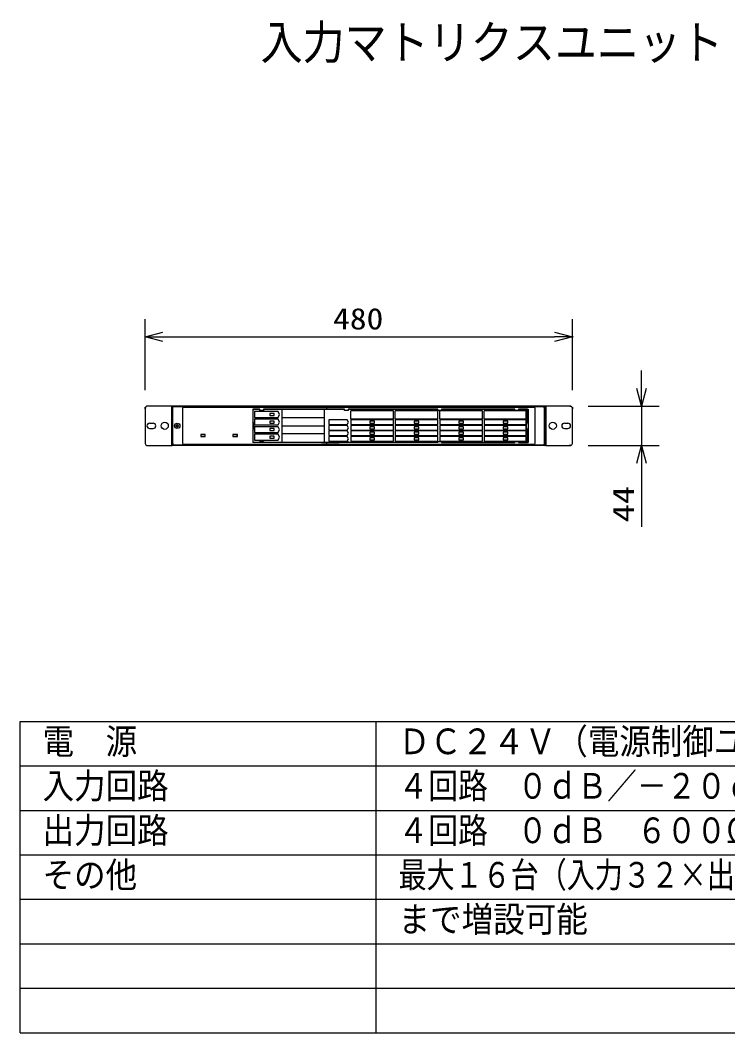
# Model space of a CAD drawing. Units: millimetres, scale not verified. Extents: x -63 to 63, y -57 to 57.
# Drawn here: x -62.5 to 17, y -56.5 to 57.3 of the extents above; entities that cross this region are included whole.
import ezdxf
from ezdxf.enums import TextEntityAlignment as Align

# ---------------------------------------------------------------- set-up
doc = ezdxf.new("R2010")
doc.units = ezdxf.units.MM
doc.header["$LTSCALE"] = 0.190236
doc.header["$PDMODE"] = 32
doc.header["$PDSIZE"] = 0.0951
for name, color, linetype in [('0-0_MOJI1', 2, 'Continuous'), ('0-2_GAIKEI', 1, 'Continuous'), ('0-3_WAKU', 3, 'Continuous'), ('0-4_DEFPOINTS', 7, 'Continuous')]:
    doc.layers.add(name, color=color, linetype=linetype)
doc.styles.add('ＭＳ ゴシック', font='')
doc.styles.get('ＭＳ ゴシック').set_extended_font_data('MS Gothic')

# ---------------------------------------------------------------- blocks, each defined once
blk = doc.blocks.new('_OPEN30')
at = {"layer": '0-4_DEFPOINTS'}
blk.add_line((0, 0), (-1, 0), dxfattribs=at)
blk.add_lwpolyline([(-1, 0.26795), (0, 0), (-1, -0.26795)], dxfattribs=at)

msp = doc.modelspace()

# ---------------------------------------------------------------- linework, layer by layer
at = {"layer": '0-2_GAIKEI', "color": 7}
for p, q in [((-48.4651, 13.725), (-48.4651, 9.725)), ((-45.4651, 13.925), (-48.2651, 13.925)), ((-3.465, 13.935), (-45.4651, 13.935)), ((-45.4651, 9.525), (-45.4651, 13.925)), ((-45.4651, 13.725), (-45.4651, 9.625)), ((-3.565, 13.835), (-3.465, 13.835)), ((-3.465, 13.925), (-3.465, 9.525)), ((-0.665, 13.925), (-3.465, 13.925)), ((-3.465, 9.625), (-3.465, 13.825)), ((-0.465, 9.725), (-0.465, 13.725)), ((-48.2651, 9.525), (-45.4651, 9.525)), ((-45.3651, 9.725), (-45.3651, 9.625)), ((-3.565, 9.515), (-45.3651, 9.515)), ((-3.465, 9.525), (-0.665, 9.525))]:
    msp.add_line(p, q, dxfattribs=at)
at = {"layer": '0-2_GAIKEI'}
for p, q in [((-45.3651, 13.825), (-45.4651, 13.825)), ((-45.3651, 13.725), (-45.4651, 13.725)), ((-44.2651, 13.695), (-44.2651, 9.755)), ((-28.065, 13.775), (-44.1851, 13.775)), ((-4.745, 13.775), (-28.065, 13.775)), ((-28.065, 13.55), (-28.065, 13.775)), ((-4.665, 9.755), (-4.665, 13.695)), ((-3.685, 13.795), (-3.685, 13.895)), ((-3.465, 13.835), (-3.685, 13.835)), ((-3.685, 13.795), (-3.585, 13.795)), ((-3.585, 9.655), (-3.585, 13.795)), ((-3.565, 13.835), (-3.565, 9.615)), ((-36.3651, 13.6), (-36.3651, 9.925)), ((-36.3651, 13.6), (-36.3651, 11.925)), ((-35.5651, 13.6), (-36.3651, 13.6)), ((-36.3651, 13.4), (-36.3651, 12.1841)), ((-35.5651, 13.55), (-36.2151, 13.55)), ((-33.5401, 13.325), (-36.1901, 13.325)), ((-35.6151, 13.55), (-35.6151, 13.6)), ((-35.5651, 13.45), (-35.5651, 13.6)), ((-35.1651, 13.45), (-35.5651, 13.45)), ((-26.065, 13.6), (-35.1651, 13.6)), ((-35.1651, 13.6), (-35.1651, 13.45)), ((-35.1151, 13.6), (-35.1151, 13.55)), ((-33.9551, 13.11), (-34.4751, 13.11)), ((-33.9551, 12.89), (-33.9551, 13.11)), ((-33.3901, 13), (-33.5401, 13.325)), ((-33.5401, 12.675), (-33.3901, 13)), ((-33.115, 13.55), (-33.115, 9.85)), ((-28.315, 12.625), (-33.115, 12.625)), ((-28.315, 9.855), (-28.315, 13.555)), ((-26.065, 13.55), (-28.315, 13.55)), ((-26.115, 13.55), (-26.115, 13.6)), ((-25.415, 13.6), (-25.665, 13.6)), ((-15.565, 13.55), (-25.665, 13.55)), ((-25.615, 13.6), (-25.615, 13.55)), ((-15.565, 13.6), (-25.415, 13.6)), ((-25.365, 12.485), (-25.365, 13.405)), ((-20.565, 13.405), (-25.365, 13.405)), ((-20.565, 12.485), (-20.565, 13.405)), ((-20.365, 12.485), (-20.365, 13.405)), ((-15.565, 13.405), (-20.365, 13.405)), ((-15.615, 13.55), (-15.615, 13.6)), ((-15.565, 13.45), (-15.565, 13.6)), ((-15.165, 13.45), (-15.565, 13.45)), ((-15.565, 12.485), (-15.565, 13.405)), ((-15.365, 12.485), (-15.365, 13.405)), ((-15.165, 13.6), (-15.165, 13.45)), ((-6.915, 13.6), (-15.165, 13.6)), ((-6.915, 13.55), (-15.165, 13.55)), ((-15.115, 13.6), (-15.115, 13.55)), ((-5.665, 13.405), (-10.365, 13.405)), ((-10.365, 12.485), (-10.365, 13.405)), ((-6.965, 13.55), (-6.965, 13.6)), ((-5.515, 13.6), (-6.515, 13.6)), ((-5.675, 13.55), (-6.515, 13.55)), ((-6.465, 13.6), (-6.465, 13.55)), ((-5.665, 12.485), (-5.665, 13.405)), ((-5.525, 12.1841), (-5.525, 13.4)), ((-5.515, 13.6), (-5.445, 13.6)), ((-5.445, 13.6), (-5.445, 9.85)), ((-3.565, 13.195), (-3.585, 13.195)), ((-3.585, 12.755), (-3.565, 12.755)), ((-3.565, 12.755), (-3.565, 13.195)), ((-47.9651, 12.025), (-47.5651, 12.025)), ((-47.9651, 11.425), (-47.5651, 11.425)), ((-36.3651, 11.525), (-36.3651, 9.85)), ((-36.1901, 12.475), (-36.1901, 11.825)), ((-33.5401, 12.475), (-36.1901, 12.475)), ((-36.1901, 11.825), (-33.5401, 11.825)), ((-33.5401, 11.625), (-36.1901, 11.625)), ((-34.4751, 12.04), (-33.9551, 12.04)), ((-33.9551, 11.41), (-34.4751, 11.41)), ((-33.9551, 12.04), (-33.9551, 12.26)), ((-33.9551, 11.19), (-33.9551, 11.41)), ((-33.3901, 12.15), (-33.5401, 12.475)), ((-33.5401, 11.825), (-33.3901, 12.15)), ((-33.3901, 11.3), (-33.5401, 11.625)), ((-33.115, 11.725), (-28.315, 11.725)), ((-27.815, 12.385), (-27.815, 11.865)), ((-25.765, 12.385), (-27.815, 12.385)), ((-27.815, 11.865), (-25.765, 11.865)), ((-25.765, 11.765), (-27.815, 11.765)), ((-27.815, 11.765), (-27.815, 11.245)), ((-25.615, 12.125), (-25.765, 12.385)), ((-25.765, 11.865), (-25.615, 12.125)), ((-25.615, 11.505), (-25.765, 11.765)), ((-25.765, 11.245), (-25.615, 11.505)), ((-20.565, 12.485), (-25.365, 12.485)), ((-25.365, 12.385), (-25.365, 11.865)), ((-20.565, 12.385), (-25.365, 12.385)), ((-25.365, 11.865), (-20.565, 11.865)), ((-25.365, 11.765), (-25.365, 11.245)), ((-20.565, 11.765), (-25.365, 11.765)), ((-23.225, 11.615), (-23.225, 11.395)), ((-23.225, 11.395), (-22.705, 11.395)), ((-20.565, 11.865), (-20.565, 12.385)), ((-20.565, 11.245), (-20.565, 11.765)), ((-15.565, 12.485), (-20.365, 12.485)), ((-20.365, 12.385), (-20.365, 11.865)), ((-15.565, 12.385), (-20.365, 12.385)), ((-20.365, 11.865), (-15.565, 11.865)), ((-20.365, 11.765), (-20.365, 11.245)), ((-15.565, 11.765), (-20.365, 11.765)), ((-15.565, 11.865), (-15.565, 12.385)), ((-15.565, 11.245), (-15.565, 11.765)), ((-10.565, 12.485), (-15.365, 12.485)), ((-15.365, 12.385), (-15.365, 11.865)), ((-10.565, 12.385), (-15.365, 12.385)), ((-15.365, 11.865), (-10.565, 11.865)), ((-15.365, 11.765), (-15.365, 11.245)), ((-10.565, 11.765), (-15.365, 11.765)), ((-13.225, 12.235), (-13.225, 12.015)), ((-13.225, 12.015), (-12.705, 12.015)), ((-13.225, 11.615), (-13.225, 11.395)), ((-13.225, 11.395), (-12.705, 11.395)), ((-10.565, 11.865), (-10.565, 12.385)), ((-10.565, 11.245), (-10.565, 11.765)), ((-5.665, 12.485), (-10.365, 12.485)), ((-5.665, 12.385), (-10.365, 12.385)), ((-10.365, 12.385), (-10.365, 11.865)), ((-10.365, 11.865), (-5.665, 11.865)), ((-5.665, 11.765), (-10.365, 11.765)), ((-10.365, 11.765), (-10.365, 11.245)), ((-8.225, 12.235), (-8.225, 12.015)), ((-8.225, 12.015), (-7.705, 12.015)), ((-8.225, 11.615), (-8.225, 11.395)), ((-8.225, 11.395), (-7.705, 11.395)), ((-5.665, 11.865), (-5.665, 12.385)), ((-1.365, 12.025), (-0.965, 12.025)), ((-1.365, 11.425), (-0.965, 11.425)), ((-42.2201, 10.73), (-42.2201, 10.52)), ((-41.7101, 10.73), (-42.2201, 10.73)), ((-42.2201, 10.52), (-41.7101, 10.52)), ((-42.2151, 10.725), (-42.2151, 10.525)), ((-41.7151, 10.725), (-42.2151, 10.725)), ((-42.2151, 10.525), (-41.7151, 10.525)), ((-41.7151, 10.525), (-41.7151, 10.725)), ((-41.7101, 10.52), (-41.7101, 10.73)), ((-38.6151, 10.725), (-38.6151, 10.525)), ((-38.1151, 10.725), (-38.6151, 10.725)), ((-38.6151, 10.525), (-38.1151, 10.525)), ((-38.1151, 10.525), (-38.1151, 10.725)), ((-36.3651, 11.2159), (-36.3651, 10)), ((-33.9551, 10.56), (-34.4751, 10.56)), ((-33.9551, 10.34), (-33.9551, 10.56)), ((-33.3901, 10.45), (-33.5401, 10.775)), ((-33.5401, 10.125), (-33.3901, 10.45)), ((-28.315, 10.825), (-33.115, 10.825)), ((-27.815, 11.245), (-25.765, 11.245)), ((-25.765, 11.145), (-27.815, 11.145)), ((-27.815, 11.145), (-27.815, 10.625)), ((-27.815, 10.625), (-25.765, 10.625)), ((-25.765, 10.525), (-27.815, 10.525)), ((-27.815, 10.525), (-27.815, 10.005)), ((-25.615, 10.885), (-25.765, 11.145)), ((-25.765, 10.625), (-25.615, 10.885)), ((-25.615, 10.265), (-25.765, 10.525)), ((-25.765, 10.005), (-25.615, 10.265)), ((-25.365, 11.245), (-20.565, 11.245)), ((-25.365, 11.145), (-25.365, 10.625)), ((-20.565, 11.145), (-25.365, 11.145)), ((-25.365, 10.625), (-20.565, 10.625)), ((-25.365, 10.525), (-25.365, 10.005)), ((-20.565, 10.525), (-25.365, 10.525)), ((-23.225, 10.995), (-23.225, 10.775)), ((-23.225, 10.775), (-22.705, 10.775)), ((-23.225, 10.375), (-23.225, 10.155)), ((-20.565, 10.625), (-20.565, 11.145)), ((-20.565, 10.005), (-20.565, 10.525)), ((-20.365, 11.245), (-15.565, 11.245)), ((-20.365, 11.145), (-20.365, 10.625)), ((-15.565, 11.145), (-20.365, 11.145)), ((-20.365, 10.625), (-15.565, 10.625)), ((-20.365, 10.525), (-20.365, 10.005)), ((-15.565, 10.525), (-20.365, 10.525)), ((-18.225, 10.995), (-18.225, 10.775)), ((-18.225, 10.775), (-17.705, 10.775)), ((-17.705, 10.375), (-18.225, 10.375)), ((-17.705, 10.155), (-17.705, 10.375)), ((-15.565, 10.625), (-15.565, 11.145)), ((-15.565, 10.005), (-15.565, 10.525)), ((-15.365, 11.245), (-10.565, 11.245)), ((-15.365, 11.145), (-15.365, 10.625)), ((-10.565, 11.145), (-15.365, 11.145)), ((-15.365, 10.625), (-10.565, 10.625)), ((-15.365, 10.525), (-15.365, 10.005)), ((-10.565, 10.525), (-15.365, 10.525)), ((-13.225, 10.995), (-13.225, 10.775)), ((-13.225, 10.775), (-12.705, 10.775)), ((-13.225, 10.375), (-13.225, 10.155)), ((-10.565, 10.625), (-10.565, 11.145)), ((-10.565, 10.005), (-10.565, 10.525)), ((-5.665, 11.145), (-10.365, 11.145)), ((-10.365, 11.145), (-10.365, 10.625)), ((-5.665, 10.525), (-10.365, 10.525)), ((-10.365, 10.525), (-10.365, 10.005)), ((-7.705, 10.995), (-8.225, 10.995)), ((-7.705, 10.775), (-7.705, 10.995)), ((-5.525, 10), (-5.525, 11.2159)), ((-3.585, 10.255), (-3.565, 10.255)), ((-45.3651, 9.725), (-45.4651, 9.725)), ((-45.0651, 9.555), (-45.0651, 9.525)), ((-44.1851, 9.675), (-28.065, 9.675)), ((-29.065, 9.85), (-36.3651, 9.85)), ((-36.1901, 10.125), (-33.5401, 10.125)), ((-35.5651, 9.95), (-35.1651, 9.95)), ((-35.5651, 9.85), (-35.5651, 9.95)), ((-35.1651, 9.95), (-35.1651, 9.85)), ((-33.115, 9.85), (-35.1651, 9.85)), ((-28.315, 9.85), (-33.115, 9.85)), ((-28.665, 9.85), (-28.065, 9.85)), ((-15.565, 9.85), (-28.315, 9.85)), ((-28.065, 9.675), (-28.065, 9.85)), ((-28.065, 9.85), (-26.665, 9.85)), ((-28.065, 9.675), (-4.745, 9.675)), ((-27.815, 10.005), (-25.765, 10.005)), ((-26.065, 9.85), (-26.265, 9.85)), ((-15.565, 9.85), (-25.665, 9.85)), ((-25.365, 10.005), (-20.565, 10.005)), ((-23.225, 10.155), (-22.705, 10.155)), ((-20.365, 10.005), (-15.565, 10.005)), ((-15.565, 9.95), (-15.165, 9.95)), ((-15.565, 9.85), (-15.565, 9.95)), ((-15.365, 10.005), (-10.565, 10.005)), ((-15.165, 9.95), (-15.165, 9.85)), ((-6.915, 9.85), (-15.165, 9.85)), ((-15.165, 9.85), (-6.915, 9.85)), ((-13.225, 10.155), (-12.705, 10.155)), ((-8.065, 9.525), (-8.065, 9.555)), ((-5.675, 9.85), (-6.515, 9.85)), ((-6.515, 9.85), (-5.445, 9.85)), ((-3.585, 9.655), (-3.685, 9.655)), ((-3.685, 9.655), (-3.685, 9.555)), ((-3.685, 9.615), (-3.565, 9.615)), ((-3.565, 9.615), (-3.465, 9.615))]:
    msp.add_line(p, q, dxfattribs=at)
for points in [[(-3.685, 9.555), (-45.3651, 9.555), (-45.3651, 13.895), (-3.685, 13.895)], [(-36.1901, 13.325), (-36.1901, 12.675), (-33.5401, 12.675)], [(-28.315, 13.55), (-33.115, 13.55), (-35.1651, 13.55)], [(-34.4751, 13.11), (-34.4751, 12.89), (-33.9551, 12.89)], [(-25.665, 13.6), (-25.665, 13.45), (-26.065, 13.45), (-26.065, 13.6)], [(-10.565, 12.485), (-10.565, 13.405), (-15.365, 13.405)], [(-6.515, 13.6), (-6.515, 13.45), (-6.915, 13.45), (-6.915, 13.6)], [(-36.1901, 11.625), (-36.1901, 10.975), (-33.5401, 10.975), (-33.3901, 11.3)], [(-33.9551, 12.26), (-34.4751, 12.26), (-34.4751, 12.04)], [(-34.4751, 11.41), (-34.4751, 11.19), (-33.9551, 11.19)], [(-22.705, 11.395), (-22.705, 11.615), (-23.225, 11.615)], [(-12.705, 12.015), (-12.705, 12.235), (-13.225, 12.235)], [(-12.705, 11.395), (-12.705, 11.615), (-13.225, 11.615)], [(-10.365, 11.245), (-5.665, 11.245), (-5.665, 11.765)], [(-7.705, 12.015), (-7.705, 12.235), (-8.225, 12.235)], [(-7.705, 11.395), (-7.705, 11.615), (-8.225, 11.615)], [(-33.5401, 10.775), (-36.1901, 10.775), (-36.1901, 10.125)], [(-34.4751, 10.56), (-34.4751, 10.34), (-33.9551, 10.34)], [(-22.705, 10.775), (-22.705, 10.995), (-23.225, 10.995)], [(-22.705, 10.155), (-22.705, 10.375), (-23.225, 10.375)], [(-17.705, 10.775), (-17.705, 10.995), (-18.225, 10.995)], [(-18.225, 10.375), (-18.225, 10.155), (-17.705, 10.155)], [(-12.705, 10.775), (-12.705, 10.995), (-13.225, 10.995)], [(-12.705, 10.155), (-12.705, 10.375), (-13.225, 10.375)], [(-10.365, 10.625), (-5.665, 10.625), (-5.665, 11.145)], [(-10.365, 10.005), (-5.665, 10.005), (-5.665, 10.525)], [(-8.225, 10.995), (-8.225, 10.775), (-7.705, 10.775)], [(-3.565, 10.255), (-3.565, 10.695), (-3.585, 10.695)], [(-26.065, 9.85), (-26.065, 9.95), (-25.665, 9.95), (-25.665, 9.85)], [(-6.915, 9.85), (-6.915, 9.95), (-6.515, 9.95), (-6.515, 9.85)]]:
    msp.add_lwpolyline(points, dxfattribs=at)
for points in [[(-44.7151, 11.7625), (-44.8276, 11.7625), (-44.8276, 11.875), (-44.9026, 11.875), (-44.9026, 11.7625), (-45.0151, 11.7625), (-45.0151, 11.6875), (-44.9026, 11.6875), (-44.9026, 11.575), (-44.8276, 11.575), (-44.8276, 11.6875), (-44.7151, 11.6875)], [(-22.705, 12.015), (-22.705, 12.235), (-23.225, 12.235), (-23.225, 12.015)], [(-17.705, 12.015), (-17.705, 12.235), (-18.225, 12.235), (-18.225, 12.015)], [(-17.705, 11.395), (-17.705, 11.615), (-18.225, 11.615), (-18.225, 11.395)], [(-38.1101, 10.73), (-38.6201, 10.73), (-38.6201, 10.52), (-38.1101, 10.52)], [(-7.705, 10.155), (-7.705, 10.375), (-8.225, 10.375), (-8.225, 10.155)]]:
    msp.add_lwpolyline(points, close=True, dxfattribs=at)
for centre, radius in [((-46.2651, 11.725), 0.4), ((-44.8651, 11.725), 0.3), ((-2.665, 11.725), 0.4)]:
    msp.add_circle(centre, radius, dxfattribs=at)
at = {"layer": '0-2_GAIKEI', "color": 7}
for centre, radius, start, end in [((-48.2651, 13.725), 0.2, 90, 180), ((-45.4651, 13.835), 0.1, 90, 115.84193), ((-3.465, 13.835), 0.1, 64.15807, 90), ((-0.665, 13.725), 0.2, 0, 90), ((-48.2651, 9.725), 0.2, 180, 270), ((-45.3651, 9.615), 0.1, 180, 270), ((-3.565, 9.615), 0.1, 270, 0), ((-0.665, 9.725), 0.2, 270, 0)]:
    msp.add_arc(centre, radius, start, end, dxfattribs=at)
at = {"layer": '0-2_GAIKEI'}
for centre, radius, start, end in [((-44.1851, 13.695), 0.08, 90, 180), ((-4.745, 13.695), 0.08, 0, 90), ((-36.2151, 13.4), 0.15, 90, 180), ((-5.675, 13.4), 0.15, 0, 90), ((-47.9651, 11.725), 0.3, 90, 180), ((-47.9651, 11.725), 0.3, 180, 270), ((-47.5651, 11.725), 0.3, 0, 90), ((-47.5651, 11.725), 0.3, 270, 0), ((-37.2401, 11.7), 1, 0, 28.95502), ((-37.2401, 11.7), 1, 331.04498, 0), ((-4.65, 11.7), 1, 151.04498, 180), ((-4.65, 11.7), 1, 180, 208.95502), ((-1.365, 11.725), 0.3, 90, 180), ((-1.365, 11.725), 0.3, 180, 270), ((-0.965, 11.725), 0.3, 0, 90), ((-0.965, 11.725), 0.3, 270, 0), ((-44.1851, 9.755), 0.08, 180, 270), ((-36.2151, 10), 0.15, 180, 270), ((-5.675, 10), 0.15, 270, 360), ((-4.745, 9.755), 0.08, 270, 0)]:
    msp.add_arc(centre, radius, start, end, dxfattribs=at)
at = {"layer": '0-3_WAKU'}
for p, q in [((-48.4651, 15.725), (-48.4651, 23.725)), ((-0.465, 15.725), (-0.465, 23.725)), ((-46.4651, 21.725), (-2.465, 21.725)), ((7.3, 15.925), (7.3, 17.925)), ((1.3, 13.925), (9.3, 13.925)), ((7.3, 13.925), (7.3, 9.525)), ((1.3, 9.525), (9.3, 9.525)), ((7.3, 7.525), (7.3, 0.3583))]:
    msp.add_line(p, q, dxfattribs=at)
at = {"layer": '0-3_WAKU', "color": 4}
for p, q in [((-62.5001, -56.5001), (-62.5, -21.5)), ((-62.5, -21.5), (62.5001, -21.5)), ((-22.5, -56.5001), (-22.5, -21.5)), ((-62.4999, -56.5001), (62.5001, -56.5001))]:
    msp.add_line(p, q, dxfattribs=at)
at = {"layer": '0-3_WAKU', "color": 1}
for p, q in [((-62.4999, -26.5), (62.5001, -26.5)), ((-62.5, -31.5001), (62.5001, -31.5001)), ((-62.4999, -36.5001), (62.5001, -36.5001)), ((-62.5001, -41.5001), (62.5001, -41.5001)), ((-62.5001, -46.5001), (62.5001, -46.5001)), ((-62.5001, -51.5001), (62.5001, -51.5001))]:
    msp.add_line(p, q, dxfattribs=at)
at = {"layer": '0-4_DEFPOINTS'}
for p in [(-0.465, 21.725), (-48.4651, 13.725), (-0.7, 13.925), (-0.465, 13.725), (-0.7, 9.525), (7.3, 9.525)]:
    msp.add_point(p, dxfattribs=at)

# ---------------------------------------------------------------- block references
at = {"layer": '0-3_WAKU', "xscale": 2, "yscale": 2}
for p, rotation in [((-48.4651, 21.725), 180), ((7.3, 13.925), 270), ((7.3, 9.525), 90)]:
    msp.add_blockref('_OPEN30', p, dxfattribs=dict(at, rotation=rotation))
msp.add_blockref('_OPEN30', (-0.465, 21.725), dxfattribs=at)

# ---------------------------------------------------------------- texts
at = {"layer": '0-0_MOJI1', "style": 'ＭＳ ゴシック'}
for s, height, width, p in [('入力マトリクスユニット', 3.848, 0.9, (-35.5001, 51.7599)), ('電\u3000源', 2.887, 0.9, (-59.9999, -26.0552)), ('ＤＣ２４Ｖ（電源制御ユニットより供給）', 2.887, 0.9, (-20, -26.0552)), ('入力回路', 2.887, 0.9, (-60, -31.0552)), ('４回路\u3000０ｄＢ／－２０ｄＢ\u3000５ｋΩ電子バランス', 2.887, 0.85, (-20, -31.0552)), ('４回路\u3000０ｄＢ\u3000６００Ω（平衡）', 2.887, 0.85, (-20, -36.0552)), ('出力回路', 2.887, 0.9, (-60.0001, -36.0552)), ('その他', 2.887, 0.9, (-60.0001, -41.0552)), ('最大１６台（入力３２×出力８、入力８×出力３２構成）', 2.887, 0.8, (-20, -41.0552)), ('まで増設可能', 2.887, 0.9, (-20, -46.0552))]:
    msp.add_text(s, height=height, dxfattribs=dict(at, width=width)).set_placement(p, align=Align.BOTTOM_LEFT)
at = {"layer": '0-3_WAKU', "style": 'ＭＳ ゴシック', "width": 1.15}
msp.add_text('480', height=2.406, dxfattribs=at).set_placement((-27.3522, 21.8346), align=Align.BOTTOM_LEFT)
at = {"layer": '0-3_WAKU', "style": 'ＭＳ ゴシック', "width": 1.25}
msp.add_text('44', height=2.406, rotation=90, dxfattribs=at).set_placement((7.1904, 0.8747), align=Align.BOTTOM_LEFT)

doc.saveas('drawing.dxf')
